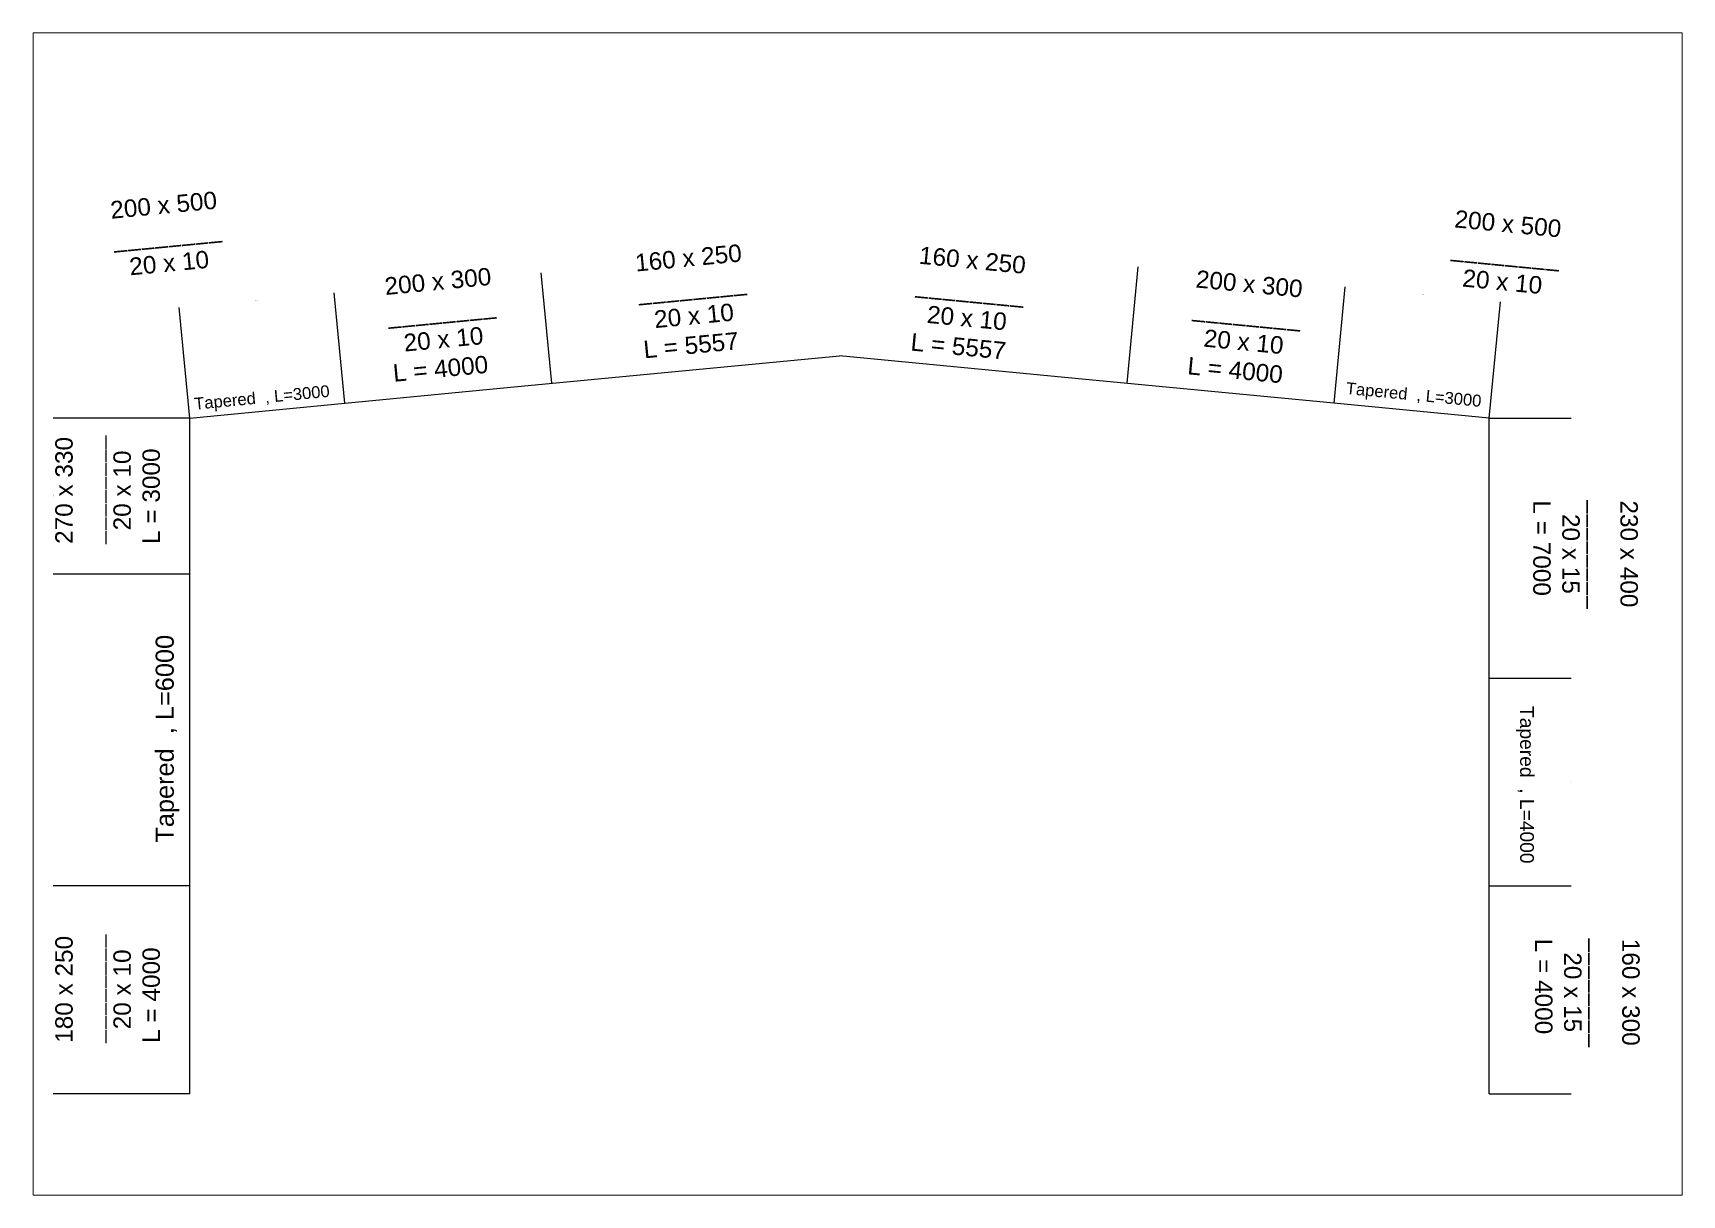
# Paper-space layout 'Layout5' of a CAD drawing. Header units: inches. Extents: x 0.2 to 16.3, y 0.2 to 11.5.
# The model-space entities are those that its viewports show. They can reach past a viewport. Long polylines and large blocks are cut down to what shows.
import ezdxf

# ---------------------------------------------------------------- set-up
doc = ezdxf.new("R2010")
doc.units = ezdxf.units.IN
doc.header["$LTSCALE"] = 100
doc.header["$MEASUREMENT"] = 0
doc.linetypes.add('PHANTOM2', pattern=[1.25, 0.625, -0.125, 0.125, -0.125, 0.125, -0.125])
for name, color, linetype in [('dimensions', 1, 'PHANTOM2'), ('initial layout', 7, 'Continuous'), ('sections', 3, 'Continuous')]:
    doc.layers.add(name, color=color, linetype=linetype)
doc.styles.get("Standard").update_dxf_attribs({"font": 'arial.ttf'})
doc.dimstyles.new('section', dxfattribs={"dimtxt": 1e-05, "dimasz": 15, "dimexe": 0.0625, "dimexo": 0.0625, "dimgap": 10, "dimtad": 0, "dimtoh": 1, "dimzin": 0, "dimdsep": 46, "dimtxsty": 'Standard', "dimblk": 'OBLIQUE', "dimcen": 0.09, "dimsd1": 1, "dimsd2": 1, "dimclrd": 256, "dimclre": 256, "dimclrt": 256, "dimadec": 0, "dimazin": 0, "dimtfac": 1, "dimtofl": 0, "dimtmove": 0, "dimatfit": 3, "dimfxl": 1, "dimtfillclr": 256, "dimtolj": 1, "dimtzin": 0, "dimlwe": -1, "dimarcsym": 0})

# ---------------------------------------------------------------- blocks, each defined once
blk = doc.blocks.new('*D54')
at = {"layer": 'Defpoints', "color": 0}
for p in [(539552, 191858), (542177, 191858), (542177, 187858)]:
    blk.add_point(p, dxfattribs=at)
at = {"layer": 'sections', "transparency": 16777216}
for p, q in [((542177, 191858), (539552, 191858)), ((542177, 187858), (539552, 187858))]:
    blk.add_line(p, q, dxfattribs=at)
at = {"layer": 'sections', "transparency": 16777216, "insert": (539552, 189858), "char_height": 0.00001, "attachment_point": 5, "rotation": 90}
blk.add_mtext('\\A1;4000.00', dxfattribs=at)
blk = doc.blocks.new('_Oblique')
at = {"color": 0, "linetype": 'ByBlock', "lineweight": -2}
blk.add_line((-0.5, -0.5), (0.5, 0.5), dxfattribs=at)
blk = doc.blocks.new('*D55')
at = {"layer": 'Defpoints', "color": 0}
for p in [(544959, 203270), (545163, 201144), (542177, 200858)]:
    blk.add_point(p, dxfattribs=at)
at = {"layer": 'sections', "transparency": 16777216}
for p, q in [((545163, 201145), (544959, 203270)), ((542177, 200858), (541973, 202983))]:
    blk.add_line(p, q, dxfattribs=at)
at = {"layer": 'sections', "transparency": 16777216, "insert": (543466, 203126), "char_height": 10, "attachment_point": 5, "rotation": 5.4836}
blk.add_mtext('\\A1;3000.00', dxfattribs=at)
blk = doc.blocks.new('*D56')
at = {"layer": 'Defpoints', "color": 0}
for p in [(542177, 200858), (539552, 197858), (542177, 197858)]:
    blk.add_point(p, dxfattribs=at)
at = {"layer": 'sections', "transparency": 16777216}
for p, q in [((542177, 200858), (539552, 200858)), ((542177, 197858), (539552, 197858))]:
    blk.add_line(p, q, dxfattribs=at)
at = {"layer": 'sections', "transparency": 16777216, "insert": (539552, 199358), "char_height": 10, "attachment_point": 5, "rotation": 90}
blk.add_mtext('\\A1;3000.00', dxfattribs=at)
blk = doc.blocks.new('*D57')
at = {"layer": 'Defpoints', "color": 0}
for p in [(548941, 203652), (549145, 201527), (545163, 201144)]:
    blk.add_point(p, dxfattribs=at)
at = {"layer": 'sections', "transparency": 16777216}
for p, q in [((549145, 201527), (548941, 203652)), ((545163, 201145), (544959, 203270))]:
    blk.add_line(p, q, dxfattribs=at)
at = {"layer": 'sections', "transparency": 16777216, "insert": (546950, 203461), "char_height": 10, "attachment_point": 5, "rotation": 5.4836}
blk.add_mtext('\\A1;4000.00', dxfattribs=at)
blk = doc.blocks.new('*D58')
at = {"layer": 'Defpoints', "color": 0}
for p in [(564406, 203384), (564191, 201144), (567177, 200858)]:
    blk.add_point(p, dxfattribs=at)
at = {"layer": 'sections', "transparency": 16777216}
for p, q in [((564191, 201145), (564406, 203384)), ((567177, 200858), (567392, 203097))]:
    blk.add_line(p, q, dxfattribs=at)
at = {"layer": 'sections', "transparency": 16777216, "insert": (565899, 203240), "char_height": 10, "attachment_point": 5, "rotation": 354.5164}
blk.add_mtext('\\A1;3000.00', dxfattribs=at)
blk = doc.blocks.new('*D59')
at = {"layer": 'Defpoints', "color": 0}
for p in [(560424, 203766), (560209, 201527), (564191, 201144)]:
    blk.add_point(p, dxfattribs=at)
at = {"layer": 'sections', "transparency": 16777216}
for p, q in [((560209, 201527), (560424, 203766)), ((564191, 201145), (564406, 203384))]:
    blk.add_line(p, q, dxfattribs=at)
at = {"layer": 'sections', "transparency": 16777216, "insert": (562415, 203575), "char_height": 10, "attachment_point": 5, "rotation": 354.5164}
blk.add_mtext('\\A1;4000.00', dxfattribs=at)
blk = doc.blocks.new('*D60')
at = {"layer": 'Defpoints', "color": 0}
for p in [(567177, 191858), (568752, 191858), (567177, 187858)]:
    blk.add_point(p, dxfattribs=at)
at = {"layer": 'sections', "transparency": 16777216}
for p, q in [((567177, 191858), (568752, 191858)), ((567177, 187858), (568752, 187858))]:
    blk.add_line(p, q, dxfattribs=at)
at = {"layer": 'sections', "transparency": 16777216, "insert": (568752, 189858), "char_height": 10, "attachment_point": 5, "rotation": 90}
blk.add_mtext('\\A1;4000.00', dxfattribs=at)
blk = doc.blocks.new('*D61')
at = {"layer": 'Defpoints', "color": 0}
for p in [(567177, 195858), (568752, 195858), (567177, 191858)]:
    blk.add_point(p, dxfattribs=at)
at = {"layer": 'sections', "transparency": 16777216}
for p, q in [((567177, 195858), (568752, 195858)), ((567177, 191858), (568752, 191858))]:
    blk.add_line(p, q, dxfattribs=at)
at = {"layer": 'sections', "transparency": 16777216, "insert": (568752, 193858), "char_height": 10, "attachment_point": 5, "rotation": 90}
blk.add_mtext('\\A1;4000.00', dxfattribs=at)
blk = doc.blocks.new('*D62')
at = {"layer": 'Defpoints', "color": 0}
for p in [(567177, 195858), (568752, 195858), (568752, 195858)]:
    blk.add_point(p, dxfattribs=at)
at = {"layer": 'sections', "transparency": 16777216}
for p in [(567177, 195858), (568752, 195858)]:
    blk.add_line(p, (568752, 195858), dxfattribs=at)
at = {"layer": 'sections', "transparency": 16777216, "insert": (568684, 195858), "char_height": 10, "attachment_point": 5}
blk.add_mtext('\\A1;0.00', dxfattribs=at)
blk = doc.blocks.new('*D63')
at = {"layer": 'Defpoints', "color": 0}
for p in [(567177, 200858), (568752, 200858), (568752, 195858)]:
    blk.add_point(p, dxfattribs=at)
at = {"layer": 'sections', "transparency": 16777216}
for p, q in [((567177, 200858), (568752, 200858)), ((568752, 195858), (568752, 195858))]:
    blk.add_line(p, q, dxfattribs=at)
at = {"layer": 'sections', "transparency": 16777216, "insert": (568752, 198358), "char_height": 10, "attachment_point": 5, "rotation": 90}
blk.add_mtext('\\A1;5000.00', dxfattribs=at)

msp = doc.modelspace()

# ---------------------------------------------------------------- linework, layer by layer
at = {"layer": 'initial layout'}
for p, q in [((548149.541, 201431.127), (554676.999, 202057.763)), ((559213.61, 201622.248), (554676.999, 202057.763)), ((564190.728, 201144.445), (559213.61, 201622.248)), ((542176.999, 200857.763), (545163.27, 201144.445)), ((545163.27, 201144.445), (548149.541, 201431.127)), ((567176.999, 200857.763), (564190.728, 201144.445)), ((542176.999, 194857.763), (542176.999, 200857.763)), ((567176.999, 197857.763), (567176.999, 200857.763)), ((567176.999, 194857.763), (567176.999, 197857.763)), ((542176.999, 191857.763), (542176.999, 194857.763)), ((567176.999, 190857.763), (567176.999, 194857.763)), ((542176.999, 187857.763), (542176.999, 191857.763)), ((567176.999, 187857.763), (567176.999, 190857.763))]:
    msp.add_line(p, q, dxfattribs=at)

# ---------------------------------------------------------------- texts
at = {"layer": 'sections'}
for s, height, rotation, p in [('Tapered  , L=3000', 228.35228, 5.4835904, (542275.231, 201018.967)), ('Tapered  , L=3000', 228.35228, 354.5164096, (564411.516, 201322.985)), ('Tapered  , L=6000', 349.04202, 90, (541871.084, 192690.177)), ('Tapered  , L=4000', 264.38775, 270, (567771.778, 195318.178))]:
    msp.add_text(s, height=height, rotation=rotation, dxfattribs=at).set_placement(p)
at = {"layer": 'sections', "char_height": 335.3927, "attachment_point": 1}
for s, insert, rotation in [('200 x 500\\P________\\P  20 x 10', (540635.166, 205025.931), 5.4835904), ('200 x 500\\P________\\P  20 x 10', (566529.233, 204862.267), 354.5164096), ('160 x 250\\P________\\P  20 x 10\\PL = 5557', (550731.057, 204010.413), 5.4835904), ('160 x 250\\P________\\P  20 x 10\\PL = 5557', (556227.92, 204162.907), 354.5164096), ('200 x 300\\P________\\P  20 x 10\\PL = 4000', (545911.754, 203558.938), 5.4835904), ('200 x 300\\P________\\P  20 x 10\\PL = 4000', (561552.641, 203706.248), 354.5164096), ('270 x 330\\P________\\P  20 x 10\\PL = 3000', (539591.084, 198437.329), 90), ('230 x 400\\P________\\P  20 x 15\\PL = 7000', (570035.966, 199274.067), 270), ('180 x 250\\P________\\P  20 x 10\\PL = 4000', (539591.084, 188839.351), 90), ('160 x 300\\P________\\P  20 x 15\\PL = 4000', (570071.127, 190841.675), 270)]:
    msp.add_mtext_dynamic_manual_height_columns(s, width=2043.53838, gutter_width=1676.963, heights=[0], dxfattribs=dict(at, insert=insert, rotation=rotation))

# ---------------------------------------------------------------- dimensions: what is measured, and where the dimension line sits
at = {"layer": 'sections'}
for p1, p2, distance, picture, middle in [((564190.728, 201144.445), (560209.034, 201526.687), -2249.63, '*D59', (562414.857, 203574.901)), ((545163.27, 201144.445), (549144.964, 201526.687), 2135.002, '*D57', (546950.095, 203460.798)), ((567176.999, 200857.763), (564190.728, 201144.445), -2249.567, '*D58', (565898.834, 203240.376)), ((542176.999, 200857.763), (545163.27, 201144.445), 2134.94, '*D55', (543466.118, 203126.273))]:
    dim = msp.add_aligned_dim(p1=p1, p2=p2, distance=distance, dimstyle='section', override={"dimtxt": 10}, dxfattribs=at)
    dim.commit()
    dim.dimension.update_dxf_attribs({"geometry": picture, "text_midpoint": middle})
for base, p1, p2, override, picture, middle in [((539551.954, 197857.763), (542176.999, 200857.763), (542176.999, 197857.763), {"dimtxt": 10}, '*D56', (539551.954, 199357.763)), ((568752.054, 200857.763), (568752.117, 195857.763), (567176.999, 200857.763), {"dimtxt": 10, "dimtmove": 1}, '*D63', (568752.054, 198357.763)), ((568752.054287761, 195857.762550746), (567176.99918619, 195857.762550746), (568752.11678776, 195857.762550746), {"dimtxt": 10, "dimtmove": 1}, '*D62', (568696.568868252, 195857.762550746)), ((568752.054, 195857.763), (567176.999, 191857.763), (567176.999, 195857.763), {"dimtxt": 10, "dimtmove": 1}, '*D61', (568752.054, 193857.763)), ((568752.054, 191857.763), (567176.999, 187857.763), (567176.999, 191857.763), {"dimtxt": 10}, '*D60', (568752.054, 189857.763))]:
    dim = msp.add_linear_dim(base=base, p1=p1, p2=p2, angle=90, dimstyle='section', override=override, dxfattribs=at)
    dim.commit()
    dim.dimension.update_dxf_attribs({"geometry": picture, "text_midpoint": middle})
dim = msp.add_linear_dim(base=(539552.016, 191857.763), p1=(542176.999, 187857.763), p2=(542176.999, 191857.763), angle=90, dimstyle='section', dxfattribs=at)
dim.commit()
dim.dimension.update_dxf_attribs({"geometry": '*D54', "text_midpoint": (539552.016, 189857.763)})

psp = doc.layouts.new('Layout5')

# ---------------------------------------------------------------- viewports
at = {"layer": 'dimensions'}
vp = psp.add_viewport(center=(8.227, 5.829), size=(16.065, 11.32074), view_center_point=(555024.894, 197089.49), view_height=22354.91524, dxfattribs=at)
vp.frozen_layers = ['dimensions']

doc.saveas('drawing.dxf')
